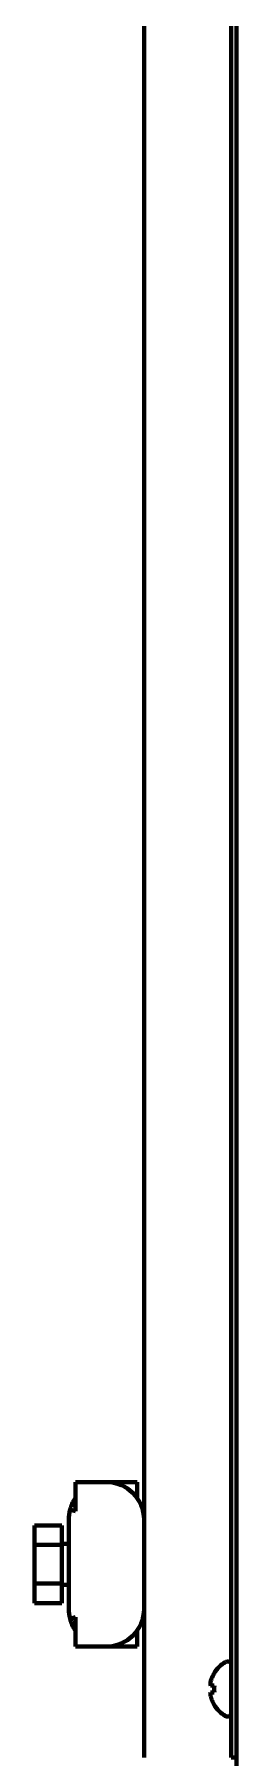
# Model space of a CAD drawing. Header units: inches. Extents: x -2898 to 7248, y 606 to 5598.
# Drawn here: x 4571.2 to 4600.7, y 2436.4 to 2687.9 of the extents above; entities that cross this region are included whole.
import ezdxf

# ---------------------------------------------------------------- set-up
doc = ezdxf.new("R2010")
doc.units = ezdxf.units.IN

msp = doc.modelspace()

# ---------------------------------------------------------------- linework, layer by layer
at = {"linetype": 'Continuous', "lineweight": 70}
for p, q in [((4600.74, 2413.84), (4600.74, 4065.34)), ((4587.24, 2752.44), (4587.24, 2436.44)), ((4599.94, 2748.14), (4599.94, 2439.44)), ((4581.74, 2476.64), (4577.24, 2476.64)), ((4577.24, 2476.64), (4577.24, 2472.37)), ((4581.74, 2476.64), (4586.24, 2476.64)), ((4586.24, 2476.64), (4586.24, 2474.31)), ((4577.24, 2472.37), (4576.44, 2472.59)), ((4575.24, 2470.29), (4571.24, 2470.29)), ((4571.24, 2467.47), (4571.24, 2470.29)), ((4575.24, 2470.29), (4575.24, 2467.47)), ((4576.24, 2471.14), (4576.24, 2458.14)), ((4571.24, 2461.82), (4571.24, 2467.47)), ((4571.24, 2467.47), (4575.24, 2467.47)), ((4576.24, 2467.64), (4575.24, 2467.64)), ((4575.24, 2467.47), (4575.24, 2461.82)), ((4571.24, 2458.99), (4571.24, 2461.82)), ((4575.24, 2461.82), (4571.24, 2461.82)), ((4575.24, 2461.82), (4575.24, 2458.99)), ((4575.24, 2461.64), (4576.24, 2461.64)), ((4575.24, 2458.99), (4571.24, 2458.99)), ((4576.44, 2456.7), (4577.24, 2456.92)), ((4577.24, 2456.92), (4577.24, 2452.64)), ((4586.24, 2454.98), (4586.24, 2452.64)), ((4577.24, 2452.64), (4581.74, 2452.64)), ((4586.24, 2452.64), (4581.74, 2452.64)), ((4599.54, 2450.44), (4599.34, 2450.44)), ((4597.47, 2448.74), (4597.5, 2448.74)), ((4597.5, 2444.14), (4597.47, 2444.14)), ((4599.34, 2442.44), (4599.54, 2442.44)), ((4599.94, 2436.44), (4599.94, 2439.44)), ((4599.94, 2436.44), (4600.74, 2436.44))]:
    msp.add_line(p, q, dxfattribs=at)
for centre, radius, start, end in [((4581.74, 2471.14), 5.5, 0, 90), ((4581.74, 2471.14), 5.5, 144.9032, 164.7449), ((4581.74, 2471.14), 5.5, 164.7449, 180), ((4581.74, 2458.14), 5.5, 180, 195.2551), ((4581.74, 2458.14), 5.5, 195.2551, 215.0968), ((4581.74, 2458.14), 5.5, 270, 0), ((4601.56, 2446.24), 4.8, 120.3012, 148.4186), ((4599.34, 2450.04), 0.4, 90, 120.3012), ((4599.54, 2450.04), 0.4, 0, 90), ((4601.25, 2446.44), 3.78, 172.3959, 179.9965), ((4601.25, 2446.44), 3.78, 180.0035, 187.6041), ((4601.56, 2446.64), 4.8, 211.5837, 239.6988), ((4599.34, 2442.84), 0.4, 239.6988, 270), ((4599.54, 2442.84), 0.4, 270, 0)]:
    msp.add_arc(centre, radius, start, end, dxfattribs=at)
for points in [[(4596.95, 2447.44), (4596.94, 2447.42), (4596.94, 2447.37), (4596.93, 2447.29), (4596.93, 2447.22), (4596.93, 2447.15), (4596.93, 2447.08), (4596.94, 2447.01), (4596.94, 2446.97), (4596.95, 2446.94)], [(4596.95, 2446.94), (4596.96, 2446.94), (4596.99, 2446.94), (4597.04, 2446.94), (4597.1, 2446.94), (4597.16, 2446.94), (4597.23, 2446.94), (4597.3, 2446.94), (4597.39, 2446.94), (4597.46, 2446.94), (4597.5, 2446.94)], [(4596.95, 2445.94), (4596.94, 2445.92), (4596.94, 2445.87), (4596.93, 2445.8), (4596.93, 2445.73), (4596.93, 2445.66), (4596.93, 2445.59), (4596.94, 2445.51), (4596.94, 2445.47), (4596.95, 2445.44)], [(4596.95, 2445.44), (4596.96, 2445.39), (4596.99, 2445.28), (4597.04, 2445.12), (4597.1, 2444.96), (4597.16, 2444.81), (4597.23, 2444.65), (4597.3, 2444.5), (4597.39, 2444.33), (4597.46, 2444.21), (4597.5, 2444.14)]]:
    msp.add_open_spline(points, degree=3, dxfattribs=at)
for points in [[(4597.5, 2448.74), (4597.37, 2448.54), (4597.27, 2448.33), (4597.13, 2448.01), (4597.09, 2447.9), (4597.01, 2447.67), (4596.98, 2447.56), (4596.95, 2447.44)], [(4597.5, 2445.94), (4597.37, 2445.94), (4597.27, 2445.94), (4597.13, 2445.94), (4597.09, 2445.94), (4597.01, 2445.94), (4596.98, 2445.94), (4596.95, 2445.94)]]:
    msp.add_open_spline(points, degree=3, knots=[0, 0, 0, 0, 0.5, 0.5, 0.75, 0.75, 1, 1, 1, 1], dxfattribs=at)

doc.saveas('drawing.dxf')
